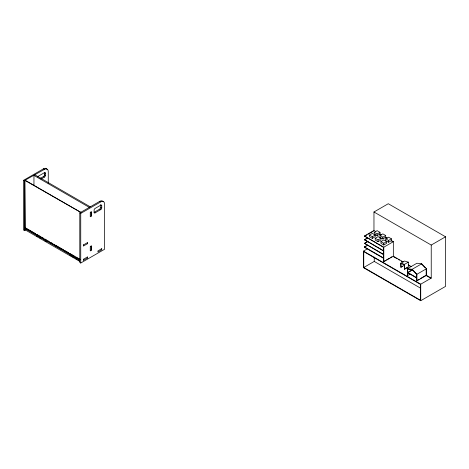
<?xml version="1.0" encoding="UTF-8"?>
<svg xmlns="http://www.w3.org/2000/svg" width="469" height="469" viewBox="0 0 469 469"><rect width="100%" height="100%" fill="white"/><g stroke="black" fill="none" stroke-linecap="round" stroke-linejoin="round"><path stroke-width="0.7" d="M25.074 230.138L24.81 180.36L81.031 212.492L25.097 180.196L24.787 180.377L25.074 230.138L24.406 230.525L23.45 229.974L23.45 180.377L43.494 168.805A5.399 3.119 -60 0 1 47.047 169.538M23.45 180.377L24.406 180.928L25.074 180.542M48.266 183.221L48.266 171.56A5.399 3.119 -60 0 0 44.449 169.356L25.074 180.213M41.014 179.052L44.449 177.071A1.348 0.78 -60 0 0 45.405 175.418L45.405 173.213L44.449 172.662L38.722 175.969A1.348 0.78 -60 0 0 37.883 177.024M40.058 178.501L43.494 176.52A1.348 0.78 -60 0 0 44.449 174.867L44.449 172.662A1.348 0.78 -60 0 0 44.403 172.346M80.744 212.322L99.833 201.301L100.788 201.852A5.399 3.119 -60 0 1 104.605 204.056L104.605 249.25L80.744 263.027L79.789 262.476L79.789 212.873L80.457 212.492M79.789 212.873L80.744 213.424L100.788 201.852M101.744 205.709L100.788 205.158L95.06 208.465A1.348 0.78 -60 0 0 94.105 210.118L94.105 212.328A1.348 0.78 -60 0 0 95.06 212.879L100.788 209.573A1.348 0.78 -60 0 0 101.744 207.914L101.744 205.709A1.348 0.78 -60 0 0 100.788 205.158A1.348 0.78 -60 0 0 100.671 204.701M90.265 212.34L91.244 211.771L91.244 216.186L90.265 216.748L90.288 212.322M100.788 205.158L100.788 207.362A1.348 0.78 -60 0 1 99.833 209.022L94.105 212.328L95.06 212.879M83.582 244.853L87.427 242.637L87.427 243.739L83.582 245.955L83.582 244.853L83.605 245.944M91.244 245.944L90.265 246.506L90.265 250.915L91.244 250.352L91.244 245.944L91.221 250.364M83.582 259.181L87.427 256.965L87.427 258.067L83.582 260.283L83.582 259.181L83.605 260.272M403.264 261.978L393.339 256.244L383.794 261.755L383.507 258.284L364.419 247.263L364.419 246.929L383.507 257.95L383.507 254.644L364.419 243.294L383.507 254.315L383.507 251.009L364.419 239.653L383.507 250.675L383.507 247.368L364.419 236.018L373.963 230.508L373.963 211.994L388.279 203.722L445.55 236.792L445.55 286.389L420.734 300.717L363.463 267.652L363.463 251.12L367.168 248.98M364.419 236.347L366.805 234.969M367.995 234.283L373.365 231.182M369.478 235.08L372.339 233.427L375.2 235.08L375.2 236.734L372.339 238.387L369.478 236.734L369.478 235.08L372.339 236.734L375.2 235.08M374.25 232.325L377.111 230.672L379.978 232.325L379.978 233.978L377.111 235.631L374.25 233.978L374.25 232.325L377.111 233.978L379.978 232.325M364.419 239.653L367.397 237.935M364.419 239.987L367.397 238.264M364.419 243.294L367.995 241.224M365.011 243.276L367.397 241.898M375.2 238.275L378.067 236.622L380.928 238.275L380.928 240.04L378.067 241.693L375.2 240.04L375.2 238.275L378.067 239.929L380.928 238.275M379.978 235.52L382.839 233.867L385.7 235.52L385.7 237.285L382.839 238.938L379.978 237.285L379.978 235.52L382.839 237.173L385.7 235.52M364.419 246.929L367.397 245.211M364.419 247.263L366.207 246.225M380.928 241.582L383.794 239.929L386.655 241.582L386.655 243.347L383.794 245L380.928 243.347L380.928 241.582L383.794 243.235L386.655 241.582M385.7 238.827L388.567 237.173L391.427 238.827L391.427 240.591L388.567 242.244L385.7 240.591L385.7 238.827L388.567 240.48L391.427 238.827M364.419 236.018L383.794 247.204L393.339 241.693L393.339 256.244M363.751 267.488L420.447 300.219L420.447 284.349L363.751 251.613L363.751 267.488L374.25 261.426L420.236 287.978M383.507 261.591L385.295 260.553M386.491 259.867L389.475 258.143M390.665 257.458L391.861 256.766M373.963 211.994L431.234 245.058L445.55 236.792M400.69 263.244L404.507 261.04L408.323 262.142L408.323 267.101L404.507 269.306L404.219 264.604L400.972 263.666L400.972 267.266L400.69 263.244L404.507 264.346L408.323 262.142M401.235 266.785L402.326 266.158M400.972 267.266L404.507 265.225M404.806 268.801L407.749 267.101M407.368 268.755L416.918 263.244L421.69 263.795L426.462 268.755L426.462 275.367L416.918 280.878L416.63 277.959L407.655 272.776L407.655 275.532L407.368 275.367L407.368 268.755L412.14 269.306L421.69 263.795M407.655 272.448L416.63 277.625L416.63 274.324L412.14 269.657L407.655 269.142L407.655 272.448L412.427 269.693M407.655 272.776L412.427 270.021M407.655 275.532L410.041 274.154M416.918 280.878L416.918 274.265L426.462 268.755M417.82 280.022L419.016 279.336M420.206 278.645L425.576 275.543M363.463 251.12L420.734 284.185L431.234 278.123L431.234 245.058M373.963 230.508L375.851 231.598M379.978 233.978L381.696 234.969M385.7 237.285L387.417 238.275M391.427 240.591L393.339 241.693M379.503 234.037L380.734 234.752M385.049 237.238L386.28 237.947M391.205 240.79L393.051 241.857M408.229 264.838L411.331 266.632M426.462 275.367L431.234 278.123M393.145 256.461L396.926 258.648M398.187 259.375L399.447 260.102M401.335 261.192L402.595 261.919M409.525 265.923L410.785 266.65M426.538 275.743L430.313 277.924M43.494 168.805L44.449 169.356M44.449 174.867L45.405 175.418M100.788 207.362L101.744 207.914M99.833 209.022L100.788 209.573M43.494 176.52L44.449 177.071M34.905 174.867L90.265 206.829M89.309 207.38L33.95 175.418L33.95 185.683M25.988 228.133L35.427 233.58M36.682 234.307L41.084 236.851M42.345 237.578L43.605 238.305M44.86 239.032L46.748 240.116M48.008 240.843L49.263 241.57M50.523 242.297L52.411 243.388M53.671 244.115L54.926 244.841M56.186 245.568L63.737 249.924M64.992 250.651L68.767 252.832M70.028 253.559L74.43 256.097M75.691 256.824L80.093 259.369M79.806 259.533L25.074 227.934L24.406 228.321L79.765 260.283M26.962 229.353L28.849 230.443M30.104 231.17L39.543 236.622M40.803 237.343L45.206 239.888M46.46 240.615L47.721 241.342M49.608 242.432L50.869 243.159M52.123 243.886L53.384 244.613M54.639 245.334L56.526 246.424M57.787 247.151L62.189 249.696M63.45 250.423L67.853 252.967M69.113 253.688L72.883 255.869M74.77 256.959L78.546 259.14M36.752 236.083L38.007 236.81M39.267 237.537L40.522 238.258M44.918 240.802L46.179 241.523M70.063 255.312L71.317 256.039M72.572 256.766L73.832 257.493M75.714 258.577L76.975 259.304M78.229 260.031L79.49 260.758M24.406 229.423L79.765 261.385M421.69 264.147L425.178 267.776M412.14 269.306L416.918 274.265M426.174 268.813L426.174 272.114M426.174 272.448L426.174 275.203M420.734 284.185L420.734 300.717M404.507 264.346L404.507 269.306M388.567 240.48L388.567 242.244M383.794 243.235L383.794 245M383.794 247.204L383.794 261.755M382.839 237.173L382.839 238.938M378.067 239.929L378.067 241.693M377.111 233.978L377.111 235.631M374.25 257.094L374.25 261.426M372.339 236.734L372.339 238.387M91.221 211.789L91.221 216.197M87.404 242.649L87.404 243.751M87.404 256.977L87.404 258.079M80.744 213.424L80.744 263.027M24.406 180.928L24.406 230.525M44.449 172.662A1.348 0.78 -60 0 1 45.405 173.213M99.833 201.301A5.399 3.119 -60 0 1 103.291 201.84M101.744 248.699L97.904 250.915L97.904 252.017L101.744 249.801L101.744 248.699"/></g></svg>
